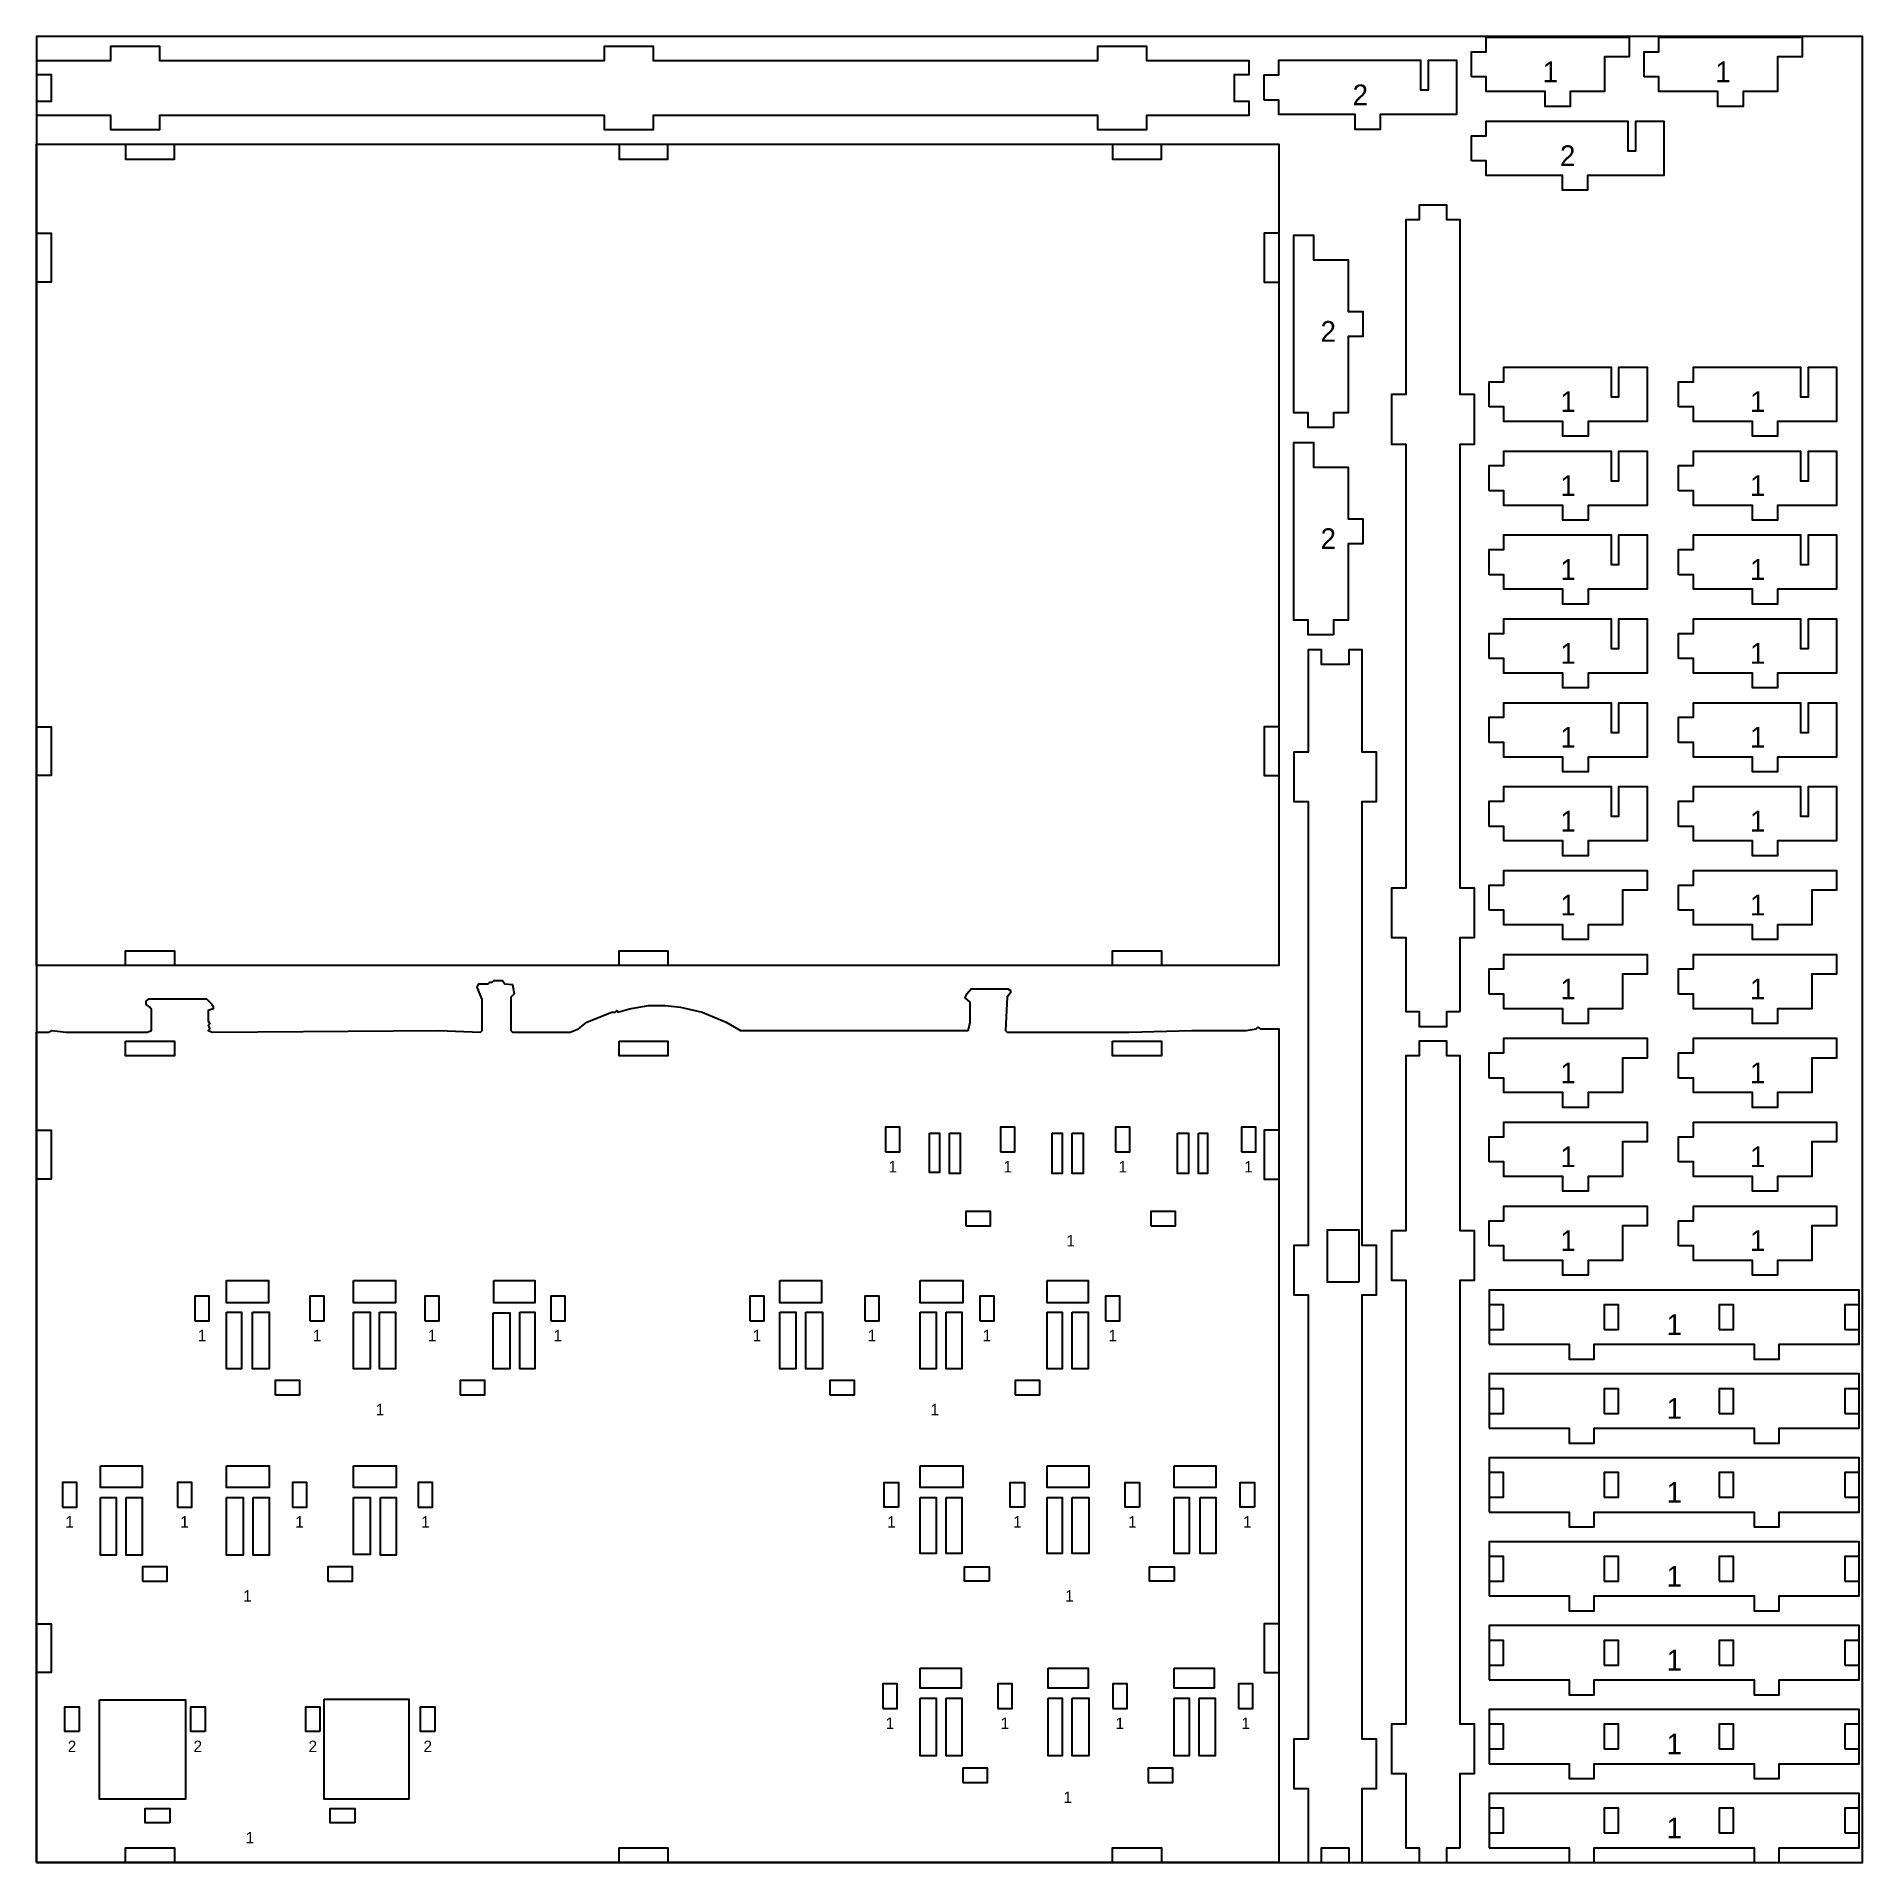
# Model space of a CAD drawing. Header units: millimetres. Extents: x 0 to 370, y 0 to 370.
import ezdxf
from ezdxf.enums import TextEntityAlignment as Align

# ---------------------------------------------------------------- set-up
doc = ezdxf.new("R2010")
doc.units = ezdxf.units.MM
for name, color, linetype in [('CUT', 1, 'Continuous'), ('ENGRAVE', 3, 'Continuous'), ('SKETCH', 8, 'Continuous')]:
    doc.layers.add(name, color=color, linetype=linetype)

msp = doc.modelspace()

# ---------------------------------------------------------------- linework, layer by layer
at = {"layer": 'CUT', "color": 1}
for points in [[(0, 354.08), (15, 354.08), (15, 351.18), (25, 351.18), (25, 354.08), (115, 354.08), (115, 351.18), (125, 351.18), (125, 354.08), (215, 354.08), (215, 351.18), (225, 351.18), (225, 354.08), (245.75, 354.08), (245.75, 356.83), (242.75, 356.83), (242.75, 362.33), (245.75, 362.33), (245.75, 365.08), (225, 365.08), (225, 367.98), (215, 367.98), (215, 365.08), (125, 365.08), (125, 367.98), (115, 367.98), (115, 365.08), (25, 365.08), (25, 367.98), (15, 367.98), (15, 365.08), (0, 365.08), (0, 362.33), (3, 362.33), (3, 356.83), (0, 356.83)], [(290.75, 361.8), (290.75, 366.9), (293.75, 366.9), (293.75, 369.85), (322.75, 369.85), (322.75, 365.85), (317.75, 365.85), (317.75, 358.85), (310.8, 358.85), (310.8, 355.85), (305.7, 355.85), (305.7, 358.85), (293.75, 358.85), (293.75, 361.8)], [(325.75, 361.8), (325.75, 366.9), (328.75, 366.9), (328.75, 369.85), (357.75, 369.85), (357.75, 365.85), (352.75, 365.85), (352.75, 358.85), (345.8, 358.85), (345.8, 355.85), (340.7, 355.85), (340.7, 358.85), (328.75, 358.85), (328.75, 361.8)], [(248.75, 357.13), (248.75, 362.23), (251.75, 362.23), (251.75, 365.18), (280.45, 365.18), (280.45, 359.18), (282.05, 359.18), (282.05, 365.18), (287.75, 365.18), (287.75, 354.18), (272.3, 354.18), (272.3, 351.18), (267.2, 351.18), (267.2, 354.18), (251.75, 354.18), (251.75, 357.13)], [(290.75, 344.8), (290.75, 349.9), (293.75, 349.9), (293.75, 352.85), (322.45, 352.85), (322.45, 346.85), (324.05, 346.85), (324.05, 352.85), (329.75, 352.85), (329.75, 341.85), (314.3, 341.85), (314.3, 338.85), (309.2, 338.85), (309.2, 341.85), (293.75, 341.85), (293.75, 344.8)], [(288.45, 172.43), (288.45, 187.43), (291.35, 187.43), (291.35, 197.43), (288.45, 197.43), (288.45, 287.43), (291.35, 287.43), (291.35, 297.43), (288.45, 297.43), (288.45, 332.85), (285.75, 332.85), (285.75, 335.85), (280.15, 335.85), (280.15, 332.85), (277.45, 332.85), (277.45, 297.43), (274.55, 297.43), (274.55, 287.43), (277.45, 287.43), (277.45, 197.43), (274.55, 197.43), (274.55, 187.43), (277.45, 187.43), (277.45, 172.43), (280.15, 172.43), (280.15, 169.43), (285.75, 169.43), (285.75, 172.43)], [(262.8, 290.75), (257.7, 290.75), (257.7, 293.75), (254.75, 293.75), (254.75, 329.75), (258.75, 329.75), (258.75, 324.75), (265.75, 324.75), (265.75, 314.3), (268.75, 314.3), (268.75, 309.2), (265.75, 309.2), (265.75, 293.75), (262.8, 293.75)], [(294.35, 294.95), (294.35, 300.05), (297.35, 300.05), (297.35, 303), (319.05, 303), (319.05, 297), (320.65, 297), (320.65, 303), (326.35, 303), (326.35, 292), (314.4, 292), (314.4, 289), (309.3, 289), (309.3, 292), (297.35, 292), (297.35, 294.95)], [(332.75, 294.95), (332.75, 300.05), (335.75, 300.05), (335.75, 303), (357.45, 303), (357.45, 297), (359.05, 297), (359.05, 303), (364.75, 303), (364.75, 292), (352.8, 292), (352.8, 289), (347.7, 289), (347.7, 292), (335.75, 292), (335.75, 294.95)], [(262.8, 248.75), (257.7, 248.75), (257.7, 251.75), (254.75, 251.75), (254.75, 287.75), (258.75, 287.75), (258.75, 282.75), (265.75, 282.75), (265.75, 272.3), (268.75, 272.3), (268.75, 267.2), (265.75, 267.2), (265.75, 251.75), (262.8, 251.75)], [(294.35, 277.95), (294.35, 283.05), (297.35, 283.05), (297.35, 286), (319.05, 286), (319.05, 280), (320.65, 280), (320.65, 286), (326.35, 286), (326.35, 275), (314.4, 275), (314.4, 272), (309.3, 272), (309.3, 275), (297.35, 275), (297.35, 277.95)], [(332.75, 277.95), (332.75, 283.05), (335.75, 283.05), (335.75, 286), (357.45, 286), (357.45, 280), (359.05, 280), (359.05, 286), (364.75, 286), (364.75, 275), (352.8, 275), (352.8, 272), (347.7, 272), (347.7, 275), (335.75, 275), (335.75, 277.95)], [(294.35, 260.95), (294.35, 266.05), (297.35, 266.05), (297.35, 269), (319.05, 269), (319.05, 263), (320.65, 263), (320.65, 269), (326.35, 269), (326.35, 258), (314.4, 258), (314.4, 255), (309.3, 255), (309.3, 258), (297.35, 258), (297.35, 260.95)], [(332.75, 260.95), (332.75, 266.05), (335.75, 266.05), (335.75, 269), (357.45, 269), (357.45, 263), (359.05, 263), (359.05, 269), (364.75, 269), (364.75, 258), (352.8, 258), (352.8, 255), (347.7, 255), (347.7, 258), (335.75, 258), (335.75, 260.95)], [(294.35, 243.95), (294.35, 249.05), (297.35, 249.05), (297.35, 252), (319.05, 252), (319.05, 246), (320.65, 246), (320.65, 252), (326.35, 252), (326.35, 241), (314.4, 241), (314.4, 238), (309.3, 238), (309.3, 241), (297.35, 241), (297.35, 243.95)], [(332.75, 243.95), (332.75, 249.05), (335.75, 249.05), (335.75, 252), (357.45, 252), (357.45, 246), (359.05, 246), (359.05, 252), (364.75, 252), (364.75, 241), (352.8, 241), (352.8, 238), (347.7, 238), (347.7, 241), (335.75, 241), (335.75, 243.95)], [(268.65, 0), (268.65, 15), (271.55, 15), (271.55, 25), (268.65, 25), (268.65, 115), (271.55, 115), (271.55, 125), (268.65, 125), (268.65, 215), (271.55, 215), (271.55, 225), (268.65, 225), (268.65, 245.75), (265.9, 245.75), (265.9, 242.75), (260.4, 242.75), (260.4, 245.75), (257.65, 245.75), (257.65, 225), (254.75, 225), (254.75, 215), (257.65, 215), (257.65, 125), (254.75, 125), (254.75, 115), (257.65, 115), (257.65, 25), (254.75, 25), (254.75, 15), (257.65, 15), (257.65, 0), (260.4, 0), (260.4, 3), (265.9, 3), (265.9, 0)], [(294.35, 226.95), (294.35, 232.05), (297.35, 232.05), (297.35, 235), (319.05, 235), (319.05, 229), (320.65, 229), (320.65, 235), (326.35, 235), (326.35, 224), (314.4, 224), (314.4, 221), (309.3, 221), (309.3, 224), (297.35, 224), (297.35, 226.95)], [(332.75, 226.95), (332.75, 232.05), (335.75, 232.05), (335.75, 235), (357.45, 235), (357.45, 229), (359.05, 229), (359.05, 235), (364.75, 235), (364.75, 224), (352.8, 224), (352.8, 221), (347.7, 221), (347.7, 224), (335.75, 224), (335.75, 226.95)], [(294.35, 209.95), (294.35, 215.05), (297.35, 215.05), (297.35, 218), (319.05, 218), (319.05, 212), (320.65, 212), (320.65, 218), (326.35, 218), (326.35, 207), (314.4, 207), (314.4, 204), (309.3, 204), (309.3, 207), (297.35, 207), (297.35, 209.95)], [(332.75, 209.95), (332.75, 215.05), (335.75, 215.05), (335.75, 218), (357.45, 218), (357.45, 212), (359.05, 212), (359.05, 218), (364.75, 218), (364.75, 207), (352.8, 207), (352.8, 204), (347.7, 204), (347.7, 207), (335.75, 207), (335.75, 209.95)], [(294.35, 192.95), (294.35, 198.05), (297.35, 198.05), (297.35, 201), (326.35, 201), (326.35, 197), (321.35, 197), (321.35, 190), (314.4, 190), (314.4, 187), (309.3, 187), (309.3, 190), (297.35, 190), (297.35, 192.95)], [(332.75, 192.95), (332.75, 198.05), (335.75, 198.05), (335.75, 201), (364.75, 201), (364.75, 197), (359.75, 197), (359.75, 190), (352.8, 190), (352.8, 187), (347.7, 187), (347.7, 190), (335.75, 190), (335.75, 192.95)], [(294.35, 175.95), (294.35, 181.05), (297.35, 181.05), (297.35, 184), (326.35, 184), (326.35, 180), (321.35, 180), (321.35, 173), (314.4, 173), (314.4, 170), (309.3, 170), (309.3, 173), (297.35, 173), (297.35, 175.95)], [(332.75, 175.95), (332.75, 181.05), (335.75, 181.05), (335.75, 184), (364.75, 184), (364.75, 180), (359.75, 180), (359.75, 173), (352.8, 173), (352.8, 170), (347.7, 170), (347.7, 173), (335.75, 173), (335.75, 175.95)], [(294.35, 158.95), (294.35, 164.05), (297.35, 164.05), (297.35, 167), (326.35, 167), (326.35, 163), (321.35, 163), (321.35, 156), (314.4, 156), (314.4, 153), (309.3, 153), (309.3, 156), (297.35, 156), (297.35, 158.95)], [(332.75, 158.95), (332.75, 164.05), (335.75, 164.05), (335.75, 167), (364.75, 167), (364.75, 163), (359.75, 163), (359.75, 156), (352.8, 156), (352.8, 153), (347.7, 153), (347.7, 156), (335.75, 156), (335.75, 158.95)], [(288.45, 3), (288.45, 18), (291.35, 18), (291.35, 28), (288.45, 28), (288.45, 118), (291.35, 118), (291.35, 128), (288.45, 128), (288.45, 163.43), (285.75, 163.43), (285.75, 166.43), (280.15, 166.43), (280.15, 163.43), (277.45, 163.43), (277.45, 128), (274.55, 128), (274.55, 118), (277.45, 118), (277.45, 28), (274.55, 28), (274.55, 18), (277.45, 18), (277.45, 3), (280.15, 3), (280.15, 0), (285.75, 0), (285.75, 3)], [(294.35, 141.95), (294.35, 147.05), (297.35, 147.05), (297.35, 150), (326.35, 150), (326.35, 146), (321.35, 146), (321.35, 139), (314.4, 139), (314.4, 136), (309.3, 136), (309.3, 139), (297.35, 139), (297.35, 141.95)], [(332.75, 141.95), (332.75, 147.05), (335.75, 147.05), (335.75, 150), (364.75, 150), (364.75, 146), (359.75, 146), (359.75, 139), (352.8, 139), (352.8, 136), (347.7, 136), (347.7, 139), (335.75, 139), (335.75, 141.95)], [(294.35, 124.95), (294.35, 130.05), (297.35, 130.05), (297.35, 133), (326.35, 133), (326.35, 129), (321.35, 129), (321.35, 122), (314.4, 122), (314.4, 119), (309.3, 119), (309.3, 122), (297.35, 122), (297.35, 124.95)], [(332.75, 124.95), (332.75, 130.05), (335.75, 130.05), (335.75, 133), (364.75, 133), (364.75, 129), (359.75, 129), (359.75, 122), (352.8, 122), (352.8, 119), (347.7, 119), (347.7, 122), (335.75, 122), (335.75, 124.95)], [(268, 117.63), (268, 128.13), (261.5, 128.13), (261.5, 117.63)], [(294.35, 105), (310.55, 105), (310.55, 102), (315.65, 102), (315.65, 105), (348.05, 105), (348.05, 102), (353.15, 102), (353.15, 105), (369.35, 105), (369.35, 116), (294.35, 116)], [(294.35, 108), (297.25, 108), (297.25, 113), (294.35, 113)], [(317.65, 108), (320.55, 108), (320.55, 113), (317.65, 113)], [(340.95, 108), (343.85, 108), (343.85, 113), (340.95, 113)], [(366.45, 108), (369.35, 108), (369.35, 113), (366.45, 113)], [(294.35, 88), (310.55, 88), (310.55, 85), (315.65, 85), (315.65, 88), (348.05, 88), (348.05, 85), (353.15, 85), (353.15, 88), (369.35, 88), (369.35, 99), (294.35, 99)], [(294.35, 91), (297.25, 91), (297.25, 96), (294.35, 96)], [(317.65, 91), (320.55, 91), (320.55, 96), (317.65, 96)], [(340.95, 91), (343.85, 91), (343.85, 96), (340.95, 96)], [(366.45, 91), (369.35, 91), (369.35, 96), (366.45, 96)], [(294.35, 71), (310.55, 71), (310.55, 68), (315.65, 68), (315.65, 71), (348.05, 71), (348.05, 68), (353.15, 68), (353.15, 71), (369.35, 71), (369.35, 82), (294.35, 82)], [(294.35, 74), (297.25, 74), (297.25, 79), (294.35, 79)], [(317.65, 74), (320.55, 74), (320.55, 79), (317.65, 79)], [(340.95, 74), (343.85, 74), (343.85, 79), (340.95, 79)], [(366.45, 74), (369.35, 74), (369.35, 79), (366.45, 79)], [(294.35, 54), (310.55, 54), (310.55, 51), (315.65, 51), (315.65, 54), (348.05, 54), (348.05, 51), (353.15, 51), (353.15, 54), (369.35, 54), (369.35, 65), (294.35, 65)], [(294.35, 57), (297.25, 57), (297.25, 62), (294.35, 62)], [(317.65, 57), (320.55, 57), (320.55, 62), (317.65, 62)], [(340.95, 57), (343.85, 57), (343.85, 62), (340.95, 62)], [(366.45, 57), (369.35, 57), (369.35, 62), (366.45, 62)], [(294.35, 37), (310.55, 37), (310.55, 34), (315.65, 34), (315.65, 37), (348.05, 37), (348.05, 34), (353.15, 34), (353.15, 37), (369.35, 37), (369.35, 48), (294.35, 48)], [(294.35, 40), (297.25, 40), (297.25, 45), (294.35, 45)], [(317.65, 40), (320.55, 40), (320.55, 45), (317.65, 45)], [(340.95, 40), (343.85, 40), (343.85, 45), (340.95, 45)], [(366.45, 40), (369.35, 40), (369.35, 45), (366.45, 45)], [(294.35, 20), (310.55, 20), (310.55, 17), (315.65, 17), (315.65, 20), (348.05, 20), (348.05, 17), (353.15, 17), (353.15, 20), (369.35, 20), (369.35, 31), (294.35, 31)], [(294.35, 23), (297.25, 23), (297.25, 28), (294.35, 28)], [(317.65, 23), (320.55, 23), (320.55, 28), (317.65, 28)], [(340.95, 23), (343.85, 23), (343.85, 28), (340.95, 28)], [(366.45, 23), (369.35, 23), (369.35, 28), (366.45, 28)], [(294.35, 3), (310.55, 3), (310.55, 0), (315.65, 0), (315.65, 3), (348.05, 3), (348.05, 0), (353.15, 0), (353.15, 3), (369.35, 3), (369.35, 14), (294.35, 14)], [(294.35, 6), (297.25, 6), (297.25, 11), (294.35, 11)], [(317.65, 6), (320.55, 6), (320.55, 11), (317.65, 11)], [(340.95, 6), (343.85, 6), (343.85, 11), (340.95, 11)], [(366.45, 6), (369.35, 6), (369.35, 11), (366.45, 11)]]:
    msp.add_lwpolyline(points, close=True, dxfattribs=at)
at = {"layer": 'CUT'}
for points in [[(0, 181.75), (0, 348.18), (251.75, 348.18), (251.75, 181.75)], [(0, 0), (0, 168.25), (2.44, 168.25), (3.12, 168.59), (6, 168.25), (22.42, 168.25), (23.27, 168.59), (23.27, 172.82), (22.93, 173.33), (22.25, 173.84), (22.25, 174.52), (22.76, 175.03), (34.45, 175.03), (35.46, 174.01), (35.8, 173.5), (35.8, 172.99), (34.78, 172.66), (34.78, 171.47), (34.78, 170.45), (35.12, 169.95), (34.78, 169.61), (35.12, 168.93), (34.78, 168.59), (35.63, 168.25), (81.52, 168.59), (89.99, 168.25), (90.33, 168.59), (90.33, 174.86), (89.31, 177.4), (89.65, 178.07), (91.51, 178.07), (91.85, 178.41), (92.36, 178.41), (92.7, 178.75), (94.39, 178.75), (94.9, 178.07), (96.42, 177.9), (96.76, 176.04), (96.08, 175.36), (96.08, 168.59), (96.42, 168.25), (108.11, 168.25), (109.8, 168.93), (111.49, 170.28), (114.03, 171.3), (116.57, 172.32), (117.25, 172.32), (117.59, 172.66), (117.76, 172.32), (120.13, 172.99), (124.02, 173.67), (127.41, 173.67), (130.46, 173.33), (134.86, 172.32), (139.77, 170.28), (142.65, 168.59), (188.71, 168.59), (188.88, 168.76), (189.22, 170.28), (189.22, 174.35), (188.2, 175.2), (188.54, 176.04), (189.39, 177.06), (196.84, 177.06), (197.34, 176.72), (197.34, 176.21), (196.67, 175.36), (196.33, 168.59), (196.67, 168.25), (221.39, 168.25), (234.09, 168.59), (245.1, 168.59), (247.13, 168.93), (247.47, 169.27), (247.97, 168.93), (251.75, 168.93), (251.75, 0)], [(18.05, 166.43), (27.95, 166.43), (27.95, 163.43), (18.05, 163.43)], [(118.05, 166.43), (127.95, 166.43), (127.95, 163.43), (118.05, 163.43)], [(218.05, 166.43), (227.95, 166.43), (227.95, 163.43), (218.05, 163.43)], [(172.04, 143.99), (174.94, 143.99), (174.94, 148.99), (172.04, 148.99)], [(195.34, 143.99), (198.24, 143.99), (198.24, 148.99), (195.34, 148.99)], [(218.64, 143.99), (221.54, 143.99), (221.54, 148.99), (218.64, 148.99)], [(244.14, 143.99), (247.04, 143.99), (247.04, 148.99), (244.14, 148.99)], [(180.92, 147.76), (182.95, 147.76), (182.95, 139.8), (180.92, 139.8)], [(184.98, 147.76), (187.18, 147.76), (187.18, 139.64), (184.98, 139.64)], [(205.81, 147.76), (207.84, 147.76), (207.84, 139.64), (205.81, 139.64)], [(209.87, 147.76), (212.08, 147.76), (212.08, 139.64), (209.87, 139.64)], [(231.21, 147.76), (233.41, 147.76), (233.41, 139.64), (231.21, 139.64)], [(235.44, 147.76), (237.31, 147.76), (237.31, 139.64), (235.44, 139.64)], [(188.29, 128.99), (193.29, 128.99), (193.29, 131.89), (188.29, 131.89)], [(225.79, 128.99), (230.79, 128.99), (230.79, 131.89), (225.79, 131.89)], [(32.09, 109.78), (34.99, 109.78), (34.99, 114.78), (32.09, 114.78)], [(38.51, 117.96), (46.98, 117.96), (46.98, 113.39), (38.51, 113.39)], [(55.39, 109.78), (58.29, 109.78), (58.29, 114.78), (55.39, 114.78)], [(64.25, 117.96), (72.71, 117.96), (72.71, 113.39), (64.25, 113.39)], [(78.69, 109.78), (81.59, 109.78), (81.59, 114.78), (78.69, 114.78)], [(92.7, 117.96), (100.99, 117.96), (100.99, 113.39), (92.7, 113.39)], [(104.19, 109.78), (107.09, 109.78), (107.09, 114.78), (104.19, 114.78)], [(144.53, 109.78), (147.43, 109.78), (147.43, 114.78), (144.53, 114.78)], [(150.61, 117.96), (159.07, 117.96), (159.07, 113.39), (150.61, 113.39)], [(167.83, 109.78), (170.73, 109.78), (170.73, 114.78), (167.83, 114.78)], [(179.06, 117.96), (187.69, 117.96), (187.69, 113.39), (179.06, 113.39)], [(191.13, 109.78), (194.03, 109.78), (194.03, 114.78), (191.13, 114.78)], [(204.79, 117.96), (213.09, 117.96), (213.09, 113.39), (204.79, 113.39)], [(216.63, 109.78), (219.53, 109.78), (219.53, 114.78), (216.63, 114.78)], [(38.51, 111.53), (41.56, 111.53), (41.56, 100.01), (38.51, 100.01)], [(43.76, 111.53), (47.15, 111.53), (47.15, 100.01), (43.76, 100.01)], [(64.25, 111.53), (67.63, 111.53), (67.63, 100.01), (64.25, 100.01)], [(69.5, 111.53), (72.71, 111.53), (72.71, 100.01), (69.5, 100.01)], [(92.53, 111.36), (95.91, 111.36), (95.91, 100.01), (92.53, 100.01)], [(97.95, 111.53), (100.99, 111.53), (100.99, 100.01), (97.95, 100.01)], [(150.61, 111.53), (153.83, 111.53), (153.83, 100.01), (150.61, 100.01)], [(155.86, 111.53), (159.24, 111.53), (159.24, 100.01), (155.86, 100.01)], [(179.06, 111.53), (182.27, 111.53), (182.27, 100.01), (179.06, 100.01)], [(184.31, 111.53), (187.52, 111.53), (187.52, 100.01), (184.31, 100.01)], [(204.79, 111.53), (207.84, 111.53), (207.84, 100.01), (204.79, 100.01)], [(209.87, 111.53), (213.09, 111.53), (213.09, 100.01), (209.87, 100.01)], [(48.34, 94.78), (53.34, 94.78), (53.34, 97.68), (48.34, 97.68)], [(85.84, 94.78), (90.84, 94.78), (90.84, 97.68), (85.84, 97.68)], [(160.78, 94.78), (165.78, 94.78), (165.78, 97.68), (160.78, 97.68)], [(198.28, 94.78), (203.28, 94.78), (203.28, 97.68), (198.28, 97.68)], [(12.94, 80.37), (21.41, 80.37), (21.41, 75.97), (12.94, 75.97)], [(38.51, 80.37), (47.15, 80.37), (47.15, 75.97), (38.51, 75.97)], [(64.25, 80.37), (72.88, 80.37), (72.88, 75.97), (64.25, 75.97)], [(179.06, 80.37), (187.69, 80.37), (187.69, 75.97), (179.06, 75.97)], [(204.79, 80.37), (213.26, 80.37), (213.26, 75.97), (204.79, 75.97)], [(230.53, 80.37), (239, 80.37), (239, 75.97), (230.53, 75.97)], [(5.25, 72.02), (8.15, 72.02), (8.15, 77.02), (5.25, 77.02)], [(28.55, 72.02), (31.45, 72.02), (31.45, 77.02), (28.55, 77.02)], [(51.85, 72.02), (54.75, 72.02), (54.75, 77.02), (51.85, 77.02)], [(77.35, 72.02), (80.25, 72.02), (80.25, 77.02), (77.35, 77.02)], [(174.69, 72.02), (171.79, 72.02), (171.79, 77.02), (174.69, 77.02)], [(200.19, 72.02), (197.29, 72.02), (197.29, 77.02), (200.19, 77.02)], [(223.49, 72.02), (220.59, 72.02), (220.59, 77.02), (223.49, 77.02)], [(246.79, 72.02), (243.89, 72.02), (243.89, 77.02), (246.79, 77.02)], [(12.94, 73.93), (16.16, 73.93), (16.16, 62.25), (12.94, 62.25)], [(18.19, 73.93), (21.41, 73.93), (21.41, 62.25), (18.19, 62.25)], [(38.51, 73.93), (41.9, 73.93), (41.9, 62.25), (38.51, 62.25)], [(43.93, 73.93), (47.15, 73.93), (47.15, 62.25), (43.93, 62.25)], [(64.25, 73.93), (67.63, 73.93), (67.63, 62.42), (64.25, 62.42)], [(69.67, 73.93), (72.88, 73.93), (72.88, 62.25), (69.67, 62.25)], [(179.06, 73.93), (182.27, 73.93), (182.27, 62.59), (179.06, 62.59)], [(184.31, 73.93), (187.52, 73.93), (187.52, 62.59), (184.31, 62.59)], [(204.79, 73.93), (207.84, 73.93), (207.84, 62.59), (204.79, 62.59)], [(209.87, 73.93), (213.26, 73.93), (213.26, 62.59), (209.87, 62.59)], [(230.53, 73.93), (233.58, 73.93), (233.58, 62.59), (230.53, 62.59)], [(235.78, 73.93), (239, 73.93), (239, 62.59), (235.78, 62.59)], [(21.5, 57.02), (26.5, 57.02), (26.5, 59.92), (21.5, 59.92)], [(59, 57.02), (64, 57.02), (64, 59.92), (59, 59.92)], [(193.04, 57.02), (188.04, 57.02), (188.04, 59.92), (193.04, 59.92)], [(230.54, 57.02), (225.54, 57.02), (225.54, 59.92), (230.54, 59.92)], [(179.06, 39.39), (187.35, 39.39), (187.35, 35.33), (179.06, 35.33)], [(204.96, 39.39), (213.09, 39.39), (213.09, 35.33), (204.96, 35.33)], [(230.53, 39.39), (238.66, 39.39), (238.66, 35.33), (230.53, 35.33)], [(171.48, 31.21), (174.38, 31.21), (174.38, 36.21), (171.48, 36.21)], [(194.78, 31.21), (197.68, 31.21), (197.68, 36.21), (194.78, 36.21)], [(218.08, 31.21), (220.98, 31.21), (220.98, 36.21), (218.08, 36.21)], [(243.58, 31.21), (246.48, 31.21), (246.48, 36.21), (243.58, 36.21)], [(8.64, 26.53), (5.74, 26.53), (5.74, 31.53), (8.64, 31.53)], [(12.77, 32.96), (30.21, 32.96), (30.21, 12.8), (12.77, 12.8)], [(34.14, 26.53), (31.24, 26.53), (31.24, 31.53), (34.14, 31.53)], [(57.44, 26.53), (54.54, 26.53), (54.54, 31.53), (57.44, 31.53)], [(58.32, 33.12), (75.42, 33.12), (75.42, 12.8), (58.32, 12.8)], [(80.74, 26.53), (77.84, 26.53), (77.84, 31.53), (80.74, 31.53)], [(179.06, 33.29), (182.27, 33.29), (182.27, 21.61), (179.06, 21.61)], [(184.31, 33.29), (187.52, 33.29), (187.52, 21.61), (184.31, 21.61)], [(204.96, 33.29), (207.84, 33.29), (207.84, 21.61), (204.96, 21.61)], [(209.87, 33.29), (213.26, 33.29), (213.26, 21.61), (209.87, 21.61)], [(230.53, 33.29), (233.58, 33.29), (233.58, 21.61), (230.53, 21.61)], [(235.61, 33.29), (238.83, 33.29), (238.83, 21.61), (235.61, 21.61)], [(187.73, 16.21), (192.73, 16.21), (192.73, 19.11), (187.73, 19.11)], [(225.23, 16.21), (230.23, 16.21), (230.23, 19.11), (225.23, 19.11)], [(26.99, 8.03), (21.99, 8.03), (21.99, 10.93), (26.99, 10.93)], [(64.49, 8.03), (59.49, 8.03), (59.49, 10.93), (64.49, 10.93)]]:
    msp.add_lwpolyline(points, close=True, dxfattribs=at)
for points in [[(18.05, 348.18), (18.05, 345.18), (27.95, 345.18), (27.95, 348.18)], [(118.05, 348.18), (118.05, 345.18), (127.95, 345.18), (127.95, 348.18)], [(218.05, 348.18), (218.05, 345.18), (227.95, 345.18), (227.95, 348.18)], [(0, 330.13), (3, 330.13), (3, 320.23), (0, 320.23)], [(251.75, 330.13), (248.75, 330.13), (248.75, 320.23), (251.75, 320.23)], [(0, 230.13), (3, 230.13), (3, 220.23), (0, 220.23)], [(251.75, 230.13), (248.75, 230.13), (248.75, 220.23), (251.75, 220.23)], [(18.05, 181.75), (18.05, 184.75), (27.95, 184.75), (27.95, 181.75)], [(118.05, 181.75), (118.05, 184.75), (127.95, 184.75), (127.95, 181.75)], [(218.05, 181.75), (218.05, 184.75), (227.95, 184.75), (227.95, 181.75)], [(0, 148.38), (3, 148.38), (3, 138.48), (0, 138.48)], [(251.75, 148.38), (248.75, 148.38), (248.75, 138.48), (251.75, 138.48)], [(0, 48.38), (3, 48.38), (3, 38.48), (0, 38.48)], [(251.75, 48.38), (248.75, 48.38), (248.75, 38.48), (251.75, 38.48)], [(18.05, 0), (18.05, 3), (27.95, 3), (27.95, 0)], [(118.05, 0), (118.05, 3), (127.95, 3), (127.95, 0)], [(218.05, 0), (218.05, 3), (227.95, 3), (227.95, 0)]]:
    msp.add_lwpolyline(points, dxfattribs=at)
at = {"layer": 'SKETCH', "color": 8}
msp.add_lwpolyline([(0, 0), (370, 0), (370, 370), (0, 370)], close=True, dxfattribs=at)

# ---------------------------------------------------------------- texts
at = {"layer": 'ENGRAVE', "color": 3}
for s, p in [('1', (306.75, 362.85)), ('1', (341.75, 362.85)), ('2', (268.25, 358.18)), ('2', (310.25, 345.85)), ('2', (261.75, 310.25)), ('1', (310.35, 296)), ('1', (348.75, 296)), ('1', (310.35, 279)), ('1', (348.75, 279)), ('2', (261.75, 268.25)), ('1', (310.35, 262)), ('1', (348.75, 262)), ('1', (310.35, 245)), ('1', (348.75, 245)), ('1', (310.35, 228)), ('1', (348.75, 228)), ('1', (310.35, 211)), ('1', (348.75, 211)), ('1', (310.35, 194)), ('1', (348.75, 194)), ('1', (310.35, 177)), ('1', (348.75, 177)), ('1', (310.35, 160)), ('1', (348.75, 160)), ('1', (310.35, 143)), ('1', (348.75, 143)), ('1', (310.35, 126)), ('1', (348.75, 126)), ('1', (331.85, 109)), ('1', (331.85, 92)), ('1', (331.85, 75)), ('1', (331.85, 58)), ('1', (331.85, 41)), ('1', (331.85, 24)), ('1', (331.85, 7))]:
    msp.add_text(s, height=4.2, dxfattribs=at).set_placement(p, align=Align.MIDDLE_CENTER)
at = {"layer": 'ENGRAVE'}
for s, p in [('1', (173.49, 140.99)), ('1', (196.79, 140.99)), ('1', (220.09, 140.99)), ('1', (245.59, 140.99)), ('1', (209.54, 125.99)), ('1', (33.54, 106.78)), ('1', (56.84, 106.78)), ('1', (80.14, 106.78)), ('1', (105.64, 106.78)), ('1', (145.98, 106.78)), ('1', (169.28, 106.78)), ('1', (192.58, 106.78)), ('1', (218.08, 106.78)), ('1', (69.59, 91.78)), ('1', (182.03, 91.78)), ('1', (6.7, 69.02)), ('1', (30, 69.02)), ('1', (53.3, 69.02)), ('1', (78.8, 69.02)), ('1', (173.24, 69.02)), ('1', (198.74, 69.02)), ('1', (222.04, 69.02)), ('1', (245.34, 69.02)), ('1', (42.75, 54.02)), ('1', (209.29, 54.02)), ('1', (172.93, 28.21)), ('1', (196.23, 28.21)), ('1', (219.53, 28.21)), ('1', (245.03, 28.21)), ('2', (7.19, 23.53)), ('2', (32.69, 23.53)), ('2', (55.99, 23.53)), ('2', (79.29, 23.53)), ('1', (208.98, 13.21)), ('1', (43.24, 5.03))]:
    msp.add_text(s, height=2.32, dxfattribs=at).set_placement(p, align=Align.MIDDLE_CENTER)

doc.saveas('drawing.dxf')
